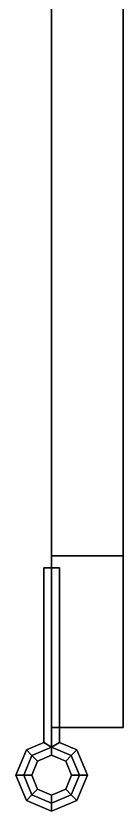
# Model space of a CAD drawing. Header units: millimetres. Extents: x -1.2 to 1.2, y -7.7 to 11.6.
# Drawn here: x -0.09 to 0.18, y -4.15 to -2.155 of the extents above; entities that cross this region are included whole.
import ezdxf

# ---------------------------------------------------------------- set-up
doc = ezdxf.new("R2010")
doc.units = ezdxf.units.MM
doc.layers.add('towing_ring', color=1, linetype='Continuous')
doc.layers.add('trail1', color=6, linetype='Continuous')

msp = doc.modelspace()

# ---------------------------------------------------------------- linework, layer by layer
at = {"layer": 'towing_ring'}
for points in [[(0, -3.54, 0.12), (-0.02, -3.54, 0.1), (-0.02, -3.9783, 0.1), (0, -3.99, 0.12)], [(-0.02, -3.54, 0.1), (0, -3.54, 0.08), (0, -3.99, 0.08), (-0.02, -3.9783, 0.1)], [(0, -3.54, 0.12), (0.02, -3.54, 0.1), (0, -3.54, 0.08), (-0.02, -3.54, 0.1)], [(0, -3.54, 0.08), (0.02, -3.54, 0.1), (0.02, -3.9783, 0.1), (0, -3.99, 0.08)], [(0.02, -3.54, 0.1), (0, -3.54, 0.12), (0, -3.99, 0.12), (0.02, -3.9783, 0.1)], [(0, -3.99, 0.12), (-0.02, -3.9783, 0.1), (-0.0636, -3.9964, 0.1), (-0.0495, -4.0105, 0.12)], [(-0.02, -3.9783, 0.1), (0, -3.99, 0.08), (-0.0495, -4.0105, 0.08), (-0.0636, -3.9964, 0.1)], [(0.0495, -4.0105, 0.12), (0.0636, -3.9964, 0.1), (0.02, -3.9783, 0.1), (0, -3.99, 0.12)], [(0.0636, -3.9964, 0.1), (0.0495, -4.0105, 0.08), (0, -3.99, 0.08), (0.02, -3.9783, 0.1)], [(-0.0495, -4.0105, 0.12), (-0.0636, -3.9964, 0.1), (-0.09, -4.06, 0.1), (-0.07, -4.06, 0.12)], [(-0.0636, -3.9964, 0.1), (-0.0495, -4.0105, 0.08), (-0.07, -4.06, 0.08), (-0.09, -4.06, 0.1)], [(0, -3.99, 0.08), (0, -4.01, 0.1), (-0.0354, -4.0246, 0.1), (-0.0495, -4.0105, 0.08)], [(0, -4.01, 0.1), (0, -3.99, 0.12), (-0.0495, -4.0105, 0.12), (-0.0354, -4.0246, 0.1)], [(0.0495, -4.0105, 0.08), (0.0354, -4.0246, 0.1), (0, -4.01, 0.1), (0, -3.99, 0.08)], [(0.0354, -4.0246, 0.1), (0.0495, -4.0105, 0.12), (0, -3.99, 0.12), (0, -4.01, 0.1)], [(0.07, -4.06, 0.12), (0.09, -4.06, 0.1), (0.0636, -3.9964, 0.1), (0.0495, -4.0105, 0.12)], [(0.09, -4.06, 0.1), (0.07, -4.06, 0.08), (0.0495, -4.0105, 0.08), (0.0636, -3.9964, 0.1)], [(-0.0495, -4.0105, 0.08), (-0.0354, -4.0246, 0.1), (-0.05, -4.06, 0.1), (-0.07, -4.06, 0.08)], [(-0.0354, -4.0246, 0.1), (-0.0495, -4.0105, 0.12), (-0.07, -4.06, 0.12), (-0.05, -4.06, 0.1)], [(0.07, -4.06, 0.08), (0.05, -4.06, 0.1), (0.0354, -4.0246, 0.1), (0.0495, -4.0105, 0.08)], [(0.05, -4.06, 0.1), (0.07, -4.06, 0.12), (0.0495, -4.0105, 0.12), (0.0354, -4.0246, 0.1)], [(-0.07, -4.06, 0.12), (-0.09, -4.06, 0.1), (-0.0636, -4.1236, 0.1), (-0.0495, -4.1095, 0.12)], [(-0.09, -4.06, 0.1), (-0.07, -4.06, 0.08), (-0.0495, -4.1095, 0.08), (-0.0636, -4.1236, 0.1)], [(-0.07, -4.06, 0.08), (-0.05, -4.06, 0.1), (-0.0354, -4.0954, 0.1), (-0.0495, -4.1095, 0.08)], [(-0.05, -4.06, 0.1), (-0.07, -4.06, 0.12), (-0.0495, -4.1095, 0.12), (-0.0354, -4.0954, 0.1)], [(0.0495, -4.1095, 0.08), (0.0354, -4.0954, 0.1), (0.05, -4.06, 0.1), (0.07, -4.06, 0.08)], [(0.0354, -4.0954, 0.1), (0.0495, -4.1095, 0.12), (0.07, -4.06, 0.12), (0.05, -4.06, 0.1)], [(0.0495, -4.1095, 0.12), (0.0636, -4.1236, 0.1), (0.09, -4.06, 0.1), (0.07, -4.06, 0.12)], [(0.0636, -4.1236, 0.1), (0.0495, -4.1095, 0.08), (0.07, -4.06, 0.08), (0.09, -4.06, 0.1)], [(-0.0495, -4.1095, 0.12), (-0.0636, -4.1236, 0.1), (0, -4.15, 0.1), (0, -4.13, 0.12)], [(-0.0636, -4.1236, 0.1), (-0.0495, -4.1095, 0.08), (0, -4.13, 0.08), (0, -4.15, 0.1)], [(-0.0495, -4.1095, 0.08), (-0.0354, -4.0954, 0.1), (0, -4.11, 0.1), (0, -4.13, 0.08)], [(-0.0354, -4.0954, 0.1), (-0.0495, -4.1095, 0.12), (0, -4.13, 0.12), (0, -4.11, 0.1)], [(0, -4.13, 0.08), (0, -4.11, 0.1), (0.0354, -4.0954, 0.1), (0.0495, -4.1095, 0.08)], [(0, -4.11, 0.1), (0, -4.13, 0.12), (0.0495, -4.1095, 0.12), (0.0354, -4.0954, 0.1)], [(0, -4.13, 0.12), (0, -4.15, 0.1), (0.0636, -4.1236, 0.1), (0.0495, -4.1095, 0.12)], [(0, -4.15, 0.1), (0, -4.13, 0.08), (0.0495, -4.1095, 0.08), (0.0636, -4.1236, 0.1)]]:
    msp.add_3dface(points, dxfattribs=at)
at = {"layer": 'trail1'}
for points in [[(0, -3.51, 0.21), (0.18, -3.51, 0.21), (0.18, -0.78, 0.89), (0, -0.78, 0.89)], [(0, -0.78, 0.44), (0, -3.51), (0, -3.51, 0.21), (0, -0.78, 0.89)], [(0.18, -0.78, 0.89), (0.18, -3.51, 0.21), (0.18, -3.51), (0.18, -0.78, 0.44)], [(0, -3.94, 0.21), (0.18, -3.94, 0.21), (0.18, -3.51, 0.21), (0, -3.51, 0.21)], [(0, -3.51), (0, -3.94), (0, -3.94, 0.21), (0, -3.51, 0.21)], [(0.18, -3.51, 0.21), (0.18, -3.94, 0.21), (0.18, -3.94), (0.18, -3.51)], [(0, -3.94), (0.18, -3.94), (0.18, -3.94, 0.21), (0, -3.94, 0.21)]]:
    msp.add_3dface(points, dxfattribs=at)

doc.saveas('drawing.dxf')
